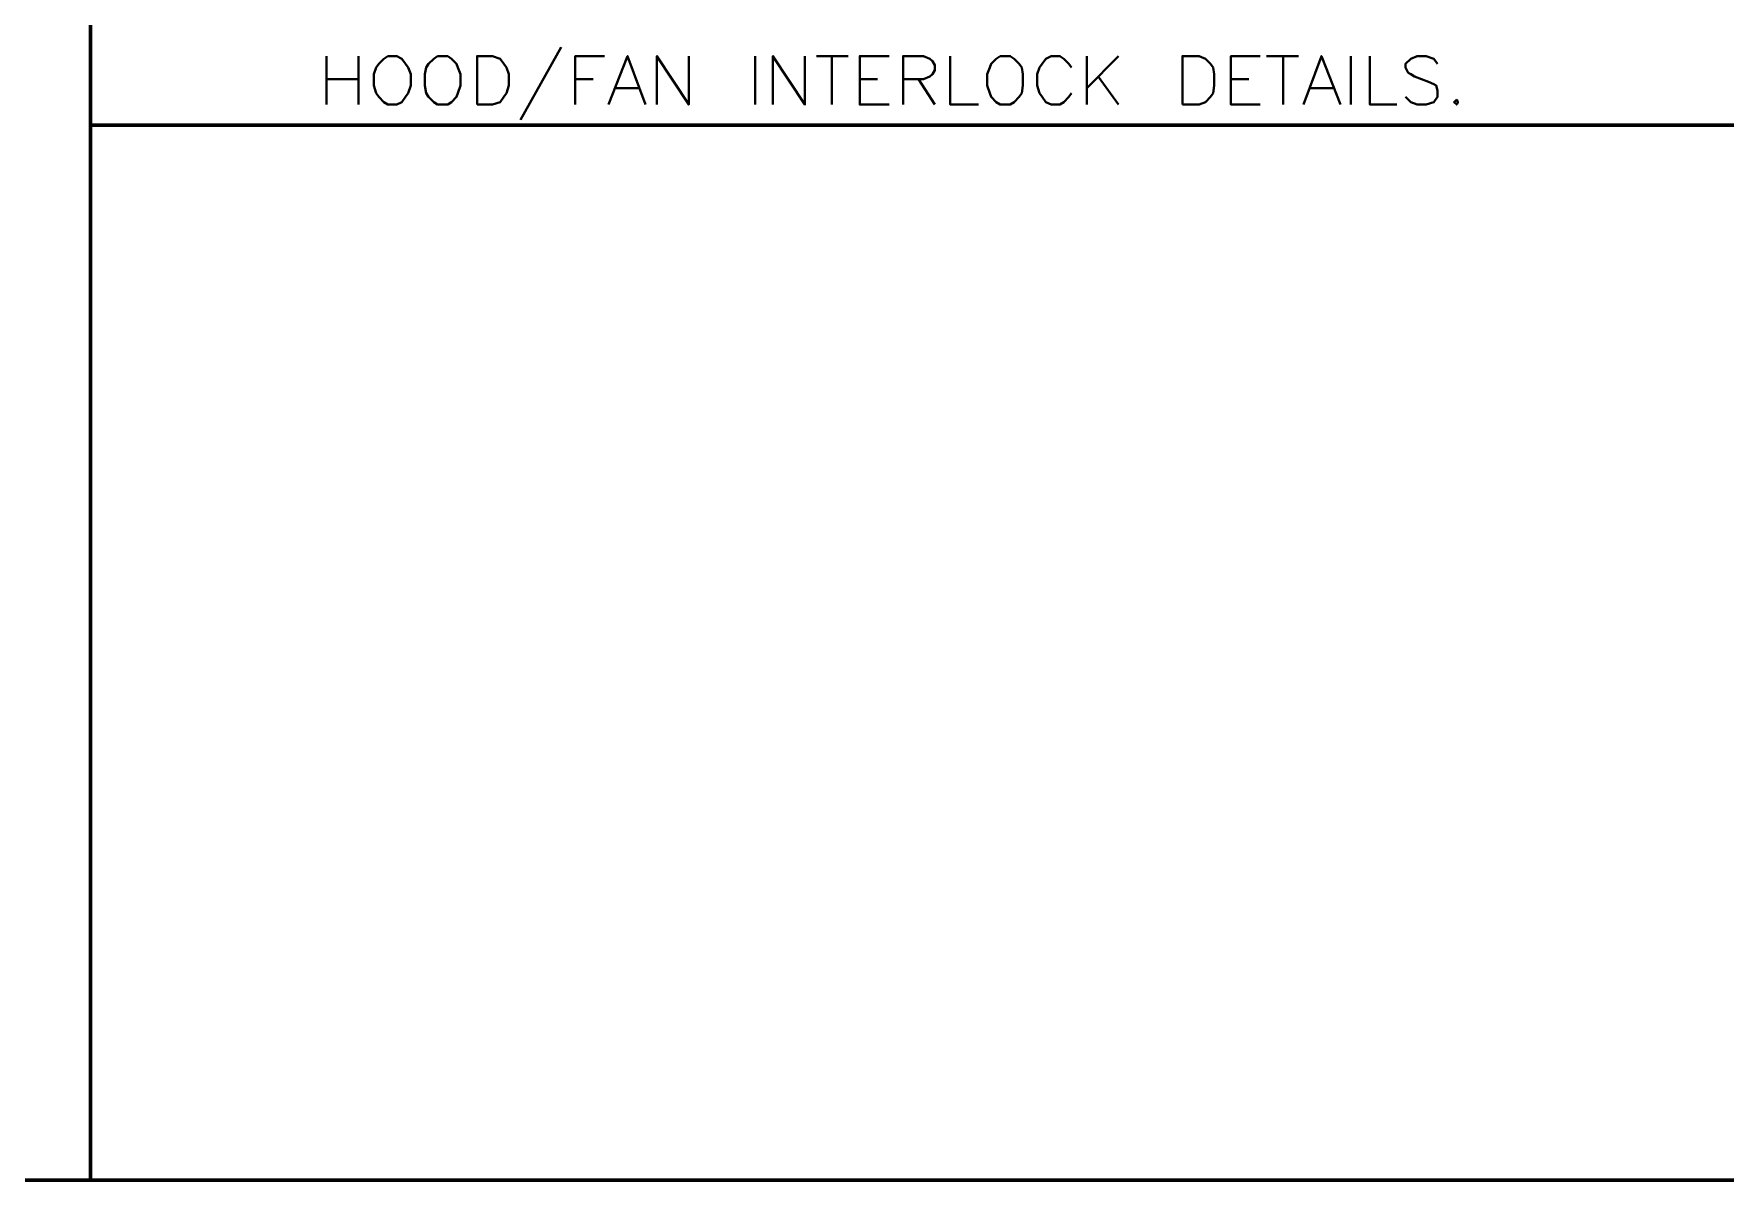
# Model space of a CAD drawing. Header units: inches. Extents: x 5 to 516, y -193 to 129.
# Drawn here: x 461.02 to 474.28, y -189.62 to -180.64 of the extents above; entities that cross this region are included whole.
import ezdxf

# ---------------------------------------------------------------- set-up
doc = ezdxf.new("R2010")
doc.units = ezdxf.units.IN
doc.header["$MEASUREMENT"] = 0
doc.layers.add('PDF10_Geometry', color=7, linetype='Continuous')

msp = doc.modelspace()

# ---------------------------------------------------------------- linework, layer by layer
at = {"layer": 'PDF10_Geometry', "lineweight": 60}
for points in [[(492.0841215, -99.6385468), (357.0896039, -99.6385468), (357.0896039, -189.6248923), (492.0841215, -189.6248923)], [(461.4653752, -162.9859708), (461.4653752, -189.6248889)], [(461.4653752, -181.3552265), (484.0844566, -181.3552265)]]:
    msp.add_lwpolyline(points, dxfattribs=at)
at = {"layer": 'PDF10_Geometry', "lineweight": 40}
for points in [[(463.3153, -180.8152484), (463.3153, -181.195233)], [(463.5652899, -180.8152484), (463.5652899, -181.195233)], [(465.1552253, -180.7452512), (464.8352383, -181.3152281)], [(465.2652209, -181.195233), (465.2652209, -180.8152484), (465.4952115, -180.8152484)], [(465.5252103, -181.195233), (465.6752042, -180.8152484), (465.8151985, -181.195233)], [(465.9051949, -181.195233), (465.9051949, -180.8152484), (466.1551847, -181.195233), (466.1551847, -180.8152484)], [(466.6751636, -180.8152484), (466.6751636, -181.195233)], [(466.8151579, -181.195233), (466.8151579, -180.8152484), (467.0651478, -181.195233), (467.0651478, -180.8152484)], [(467.1551441, -180.8152484), (467.4051339, -180.8152484)], [(467.2751392, -180.8152484), (467.2751392, -181.195233)], [(467.725121, -181.195233), (467.4951303, -181.195233), (467.4951303, -180.8152484), (467.725121, -180.8152484)], [(467.8351165, -181.195233), (467.8351165, -180.8152484), (467.99511, -180.8152484), (468.045108, -180.8352476), (468.0651071, -180.8552468), (468.0851063, -180.8852456), (468.0851063, -180.9252439), (468.0651071, -180.9552427), (468.045108, -180.9752419), (467.99511, -180.9952411), (467.8351165, -180.9952411)], [(468.2051015, -180.8152484), (468.2051015, -181.195233), (468.4250925, -181.195233)], [(469.1550629, -180.9052447), (469.1350637, -180.875246), (469.0950653, -180.8352476), (469.0650665, -180.8152484), (468.9950694, -180.8152484), (468.955071, -180.8352476), (468.9250722, -180.875246), (468.905073, -180.9052447), (468.8850738, -180.9552427), (468.8850738, -181.0452391), (468.905073, -181.1052366), (468.9250722, -181.1352354), (468.955071, -181.1752338), (468.9950694, -181.195233), (469.0650665, -181.195233), (469.0950653, -181.1752338), (469.1350637, -181.1352354), (469.1550629, -181.1052366)], [(469.275058, -180.8152484), (469.275058, -181.195233)], [(469.5250479, -180.8152484), (469.275058, -181.0652382)], [(470.6350028, -181.195233), (470.4050121, -181.195233), (470.4050121, -180.8152484), (470.6350028, -180.8152484)], [(470.6850007, -180.8152484), (470.9349906, -180.8152484)], [(470.8149955, -180.8152484), (470.8149955, -181.195233)], [(470.974989, -181.195233), (471.1149833, -180.8152484), (471.2649772, -181.195233)], [(471.3449739, -180.8152484), (471.3449739, -181.195233)], [(471.4949679, -180.8152484), (471.4949679, -181.195233), (471.7049593, -181.195233)], [(472.0249463, -180.875246), (471.9949475, -180.8352476), (471.93495, -180.8152484), (471.8649528, -180.8152484), (471.8149549, -180.8352476), (471.7749565, -180.875246), (471.7749565, -180.9052447), (471.7949557, -180.9452431), (471.8149549, -180.9552427), (471.8449536, -180.9752419), (471.9549492, -181.0152403), (471.9949475, -181.0352395), (472.0149467, -181.0452391), (472.0249463, -181.0852374), (472.0249463, -181.1352354), (471.9949475, -181.1752338), (471.93495, -181.195233), (471.8649528, -181.195233), (471.8149549, -181.1752338), (471.7749565, -181.1352354)], [(469.3650543, -180.9752419), (469.5250479, -181.195233)], [(463.3153, -180.9952411), (463.5652899, -180.9952411)], [(465.2652209, -180.9952411), (465.4052152, -180.9952411)], [(465.5852079, -181.0652382), (465.7652005, -181.0652382)], [(467.4951303, -180.9952411), (467.6351246, -180.9952411)], [(467.9551116, -180.9952411), (468.0851063, -181.195233)], [(470.4050121, -180.9952411), (470.5450064, -180.9952411)], [(471.0249869, -181.0652382), (471.2049796, -181.0652382)]]:
    msp.add_lwpolyline(points, dxfattribs=at)
for points in [[(463.7952805, -180.8152484), (463.7652818, -180.8352476), (463.7252834, -180.875246), (463.7052842, -180.9052447), (463.685285, -180.9552427), (463.685285, -181.0452391), (463.7052842, -181.1052366), (463.7252834, -181.1352354), (463.7652818, -181.1752338), (463.7952805, -181.195233), (463.8652777, -181.195233), (463.9052761, -181.1752338), (463.9352749, -181.1352354), (463.9552741, -181.1052366), (463.9752732, -181.0452391), (463.9752732, -180.9552427), (463.9552741, -180.9052447), (463.9352749, -180.875246), (463.9052761, -180.8352476), (463.8652777, -180.8152484)], [(464.1852647, -180.8152484), (464.1552659, -180.8352476), (464.1152676, -180.875246), (464.0952684, -180.9052447), (464.0852688, -180.9552427), (464.0852688, -181.0452391), (464.0952684, -181.1052366), (464.1152676, -181.1352354), (464.1552659, -181.1752338), (464.1852647, -181.195233), (464.2652615, -181.195233), (464.2952602, -181.1752338), (464.3352586, -181.1352354), (464.3452582, -181.1052366), (464.3652574, -181.0452391), (464.3652574, -180.9552427), (464.3452582, -180.9052447), (464.3352586, -180.875246), (464.2952602, -180.8352476), (464.2652615, -180.8152484)], [(464.4952521, -181.195233), (464.4952521, -180.8152484), (464.6152472, -180.8152484), (464.6752448, -180.8352476), (464.7052436, -180.875246), (464.7252428, -180.9052447), (464.745242, -180.9552427), (464.745242, -181.0452391), (464.7252428, -181.1052366), (464.7052436, -181.1352354), (464.6752448, -181.1752338), (464.6152472, -181.195233)], [(468.5950856, -180.8152484), (468.5650868, -180.8352476), (468.5250885, -180.875246), (468.5150889, -180.9052447), (468.4950897, -180.9552427), (468.4950897, -181.0452391), (468.5150889, -181.1052366), (468.5250885, -181.1352354), (468.5650868, -181.1752338), (468.5950856, -181.195233), (468.6750824, -181.195233), (468.7050812, -181.1752338), (468.7450795, -181.1352354), (468.7650787, -181.1052366), (468.7750783, -181.0452391), (468.7750783, -180.9552427), (468.7650787, -180.9052447), (468.7450795, -180.875246), (468.7050812, -180.8352476), (468.6750824, -180.8152484)], [(470.0250275, -181.195233), (470.0250275, -180.8152484), (470.1550223, -180.8152484), (470.2050202, -180.8352476), (470.2450186, -180.875246), (470.2650178, -180.9052447), (470.2750174, -180.9552427), (470.2750174, -181.0452391), (470.2650178, -181.1052366), (470.2450186, -181.1352354), (470.2050202, -181.1752338), (470.1550223, -181.195233)], [(472.1749402, -181.1552346), (472.154941, -181.1752338), (472.1749402, -181.195233), (472.1849398, -181.1752338)]]:
    msp.add_lwpolyline(points, close=True, dxfattribs=at)

doc.saveas('drawing.dxf')
